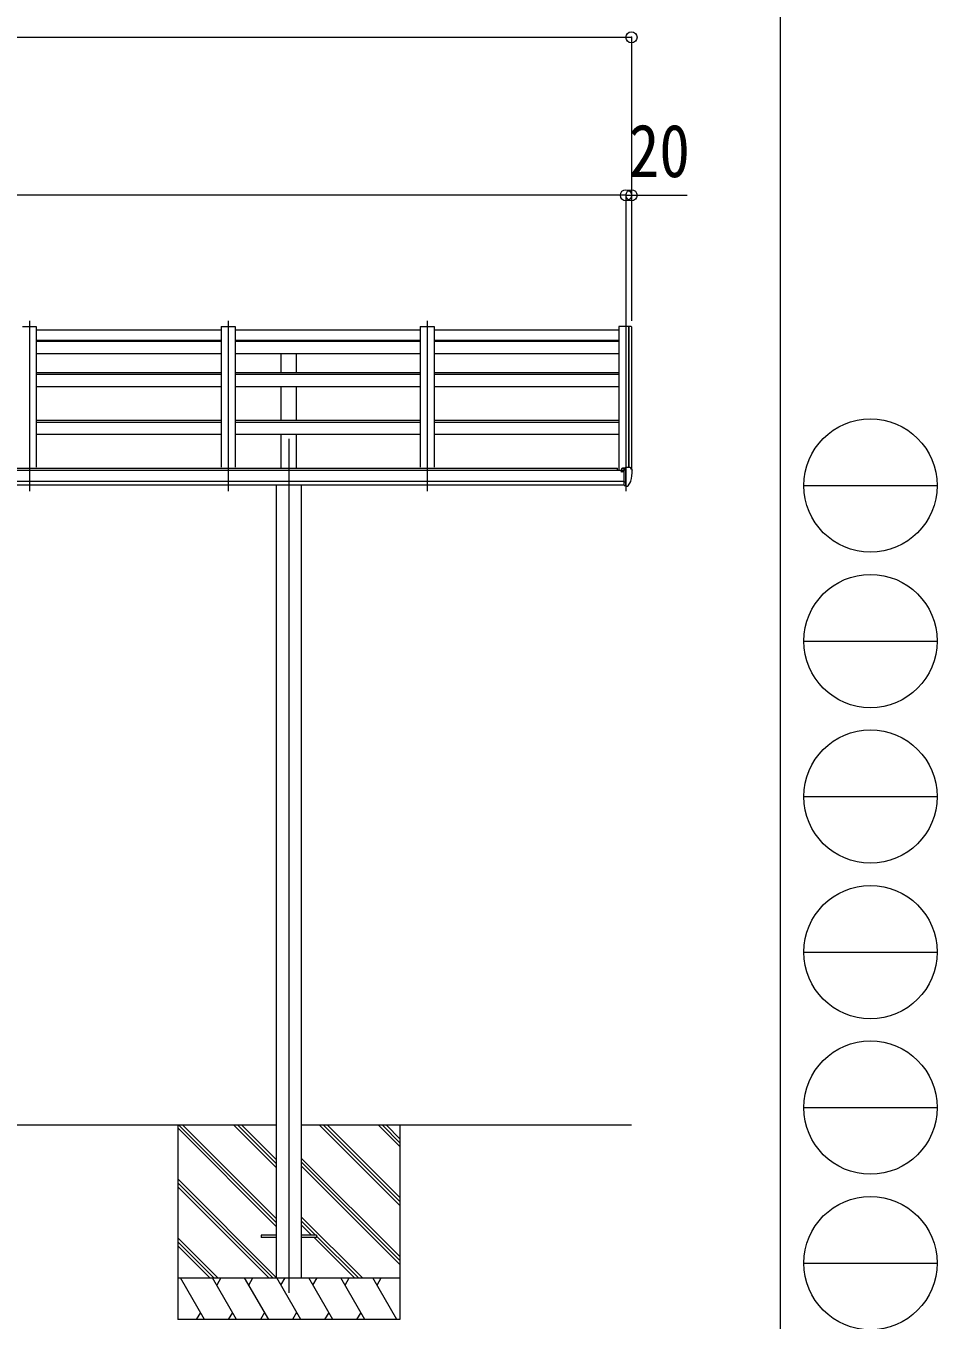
# Model space of a CAD drawing. Units: millimetres at full size, sheet at 1:40; details may follow other scales. Extents: x -11181 to 11305, y -7804 to 7716.
# Drawn here: x 8024 to 11305, y -4449 to 212 of the extents above; entities that cross this region are included whole.
import ezdxf
from ezdxf.enums import TextEntityAlignment as Align

# ---------------------------------------------------------------- set-up
doc = ezdxf.new("R2010")
doc.units = ezdxf.units.MM
doc.header["$LTSCALE"] = 40
doc.header["$PDMODE"] = 32
doc.header["$PDSIZE"] = 40
for name, color, linetype, lineweight in [('0-0_0', 7, 'Continuous', 9), ('0-1_本体', 4, 'Continuous', 9), ('0-2_部品', 7, 'Continuous', 9), ('0-8_PARTS2', 2, 'Continuous', 9), ('0-A_寸法', 6, 'Continuous', 9), ('F-0_240', 7, 'Continuous', 9)]:
    doc.layers.add(name, color=color, linetype=linetype, lineweight=lineweight)
doc.styles.add('ＭＳ ゴシック', font='')
doc.styles.get('ＭＳ ゴシック').set_extended_font_data('MS Gothic')

msp = doc.modelspace()

# ---------------------------------------------------------------- linework, layer by layer
at = {"layer": '0-0_0'}
for p, q in [((8925.23, -3747.1), (5715.63, -3747.1)), ((8570.43, -3747.1), (8570.43, -4447.1)), ((8925.23, -4111.41), (8570.43, -3756.62)), ((8925.23, -4097.27), (8575.06, -3747.1)), ((8925.23, -4083.13), (8589.2, -3747.1)), ((8925.23, -3899.28), (8773.05, -3747.1)), ((8925.23, -3885.14), (8787.19, -3747.1)), ((8925.23, -3871), (8801.34, -3747.1)), ((10204.43, -3747.1), (9015.63, -3747.1)), ((9370.43, -4036.11), (9081.42, -3747.1)), ((9370.43, -4021.97), (9095.56, -3747.1)), ((9370.43, -4007.83), (9109.7, -3747.1)), ((9370.43, -3823.98), (9293.55, -3747.1)), ((9370.43, -3809.84), (9307.69, -3747.1)), ((9370.43, -3795.7), (9321.84, -3747.1)), ((9370.43, -3747.1), (9370.43, -4447.1)), ((9370.43, -4219.96), (9015.63, -3865.16)), ((9370.43, -4234.1), (9015.63, -3879.3)), ((9370.43, -4248.25), (9015.63, -3893.45)), ((8925.23, -4295.26), (8570.43, -3940.46)), ((8912.93, -4297.1), (8570.43, -3954.6)), ((8898.79, -4297.1), (8570.43, -3968.75)), ((9235.44, -4297.1), (9015.63, -4077.29)), ((9066.79, -4142.59), (9015.63, -4091.44)), ((9052.65, -4142.59), (9015.63, -4105.58)), ((9221.3, -4297.1), (9070.43, -4146.24)), ((8714.94, -4297.1), (8570.43, -4152.59)), ((8700.8, -4297.1), (8570.43, -4166.74)), ((8686.66, -4297.1), (8570.43, -4180.88)), ((9207.16, -4297.1), (9061.65, -4151.59)), ((8570.43, -4297.1), (9370.43, -4297.1)), ((8667.32, -4447.1), (8580.72, -4297.1)), ((8782.79, -4447.1), (8696.19, -4297.1)), ((8726.19, -4297.1), (8711.19, -4323.08)), ((8898.26, -4447.1), (8811.66, -4297.1)), ((8826.66, -4323.08), (8841.66, -4297.1)), ((9013.73, -4447.1), (8927.13, -4297.1)), ((8942.13, -4323.08), (8957.13, -4297.1)), ((9129.2, -4447.1), (9042.6, -4297.1)), ((9057.6, -4323.08), (9072.6, -4297.1)), ((9244.67, -4447.1), (9158.07, -4297.1)), ((9173.07, -4323.08), (9188.07, -4297.1)), ((9360.14, -4447.1), (9273.54, -4297.1)), ((9288.54, -4323.08), (9303.54, -4297.1)), ((8652.32, -4421.12), (8637.33, -4447.1)), ((8767.79, -4421.12), (8752.8, -4447.1)), ((8883.26, -4421.12), (8868.27, -4447.1)), ((8998.73, -4421.12), (8983.74, -4447.1)), ((9114.2, -4421.12), (9099.2, -4447.1)), ((9229.67, -4421.12), (9214.68, -4447.1)), ((9370.43, -4447.1), (8570.43, -4447.1))]:
    msp.add_line(p, q, dxfattribs=at)
at = {"layer": '0-1_本体'}
for p, q in [((8011.43, -870.87), (8061.43, -870.87)), ((8061.43, -870.87), (8061.43, -1377.49)), ((8727.43, -883.87), (8061.43, -883.87)), ((8727.43, -870.87), (8727.43, -1377.49)), ((8727.43, -870.87), (8777.43, -870.87)), ((8777.43, -870.87), (8777.43, -1377.49)), ((9443.43, -883.87), (8777.43, -883.87)), ((9443.43, -870.87), (9443.43, -1377.49)), ((9443.43, -870.87), (9493.43, -870.87)), ((9493.43, -870.87), (9493.43, -1377.49)), ((10159.43, -883.87), (9493.43, -883.87)), ((10159.43, -870.87), (10159.43, -1387.89)), ((10195.35, -871.07), (10194.73, -872.69)), ((10195.43, -870.95), (10195.43, -1377.71)), ((10203.48, -871.29), (10195.65, -870.88)), ((10204.43, -872.17), (10204.44, -1384.26)), ((8727.43, -921.66), (8061.43, -921.66)), ((8727.43, -924.77), (8061.43, -924.77)), ((9443.43, -921.66), (8777.43, -921.66)), ((9443.43, -924.77), (8777.43, -924.77)), ((10159.43, -921.66), (9493.43, -921.66)), ((10159.43, -924.77), (9493.43, -924.77)), ((8727.43, -969.42), (8061.43, -969.42)), ((9443.43, -969.42), (8777.43, -969.42)), ((8942.93, -1036.33), (8942.93, -969.42)), ((8997.93, -1036.33), (8997.93, -969.42)), ((10159.43, -969.42), (9493.43, -969.42)), ((8727.43, -1037.67), (8061.43, -1037.67)), ((8727.43, -1043.86), (8061.43, -1043.86)), ((9443.43, -1037.67), (8777.43, -1037.67)), ((9443.43, -1043.86), (8777.43, -1043.86)), ((10159.43, -1037.67), (9493.43, -1037.67)), ((10159.43, -1043.86), (9493.43, -1043.86)), ((8727.43, -1087.68), (8061.43, -1087.68)), ((9443.43, -1087.68), (8777.43, -1087.68)), ((8942.93, -1209.22), (8942.93, -1087.68)), ((8997.93, -1209.22), (8997.93, -1087.68)), ((10159.43, -1087.68), (9493.43, -1087.68)), ((8727.43, -1209.22), (8061.43, -1209.22)), ((9443.43, -1209.22), (8777.43, -1209.22)), ((10159.43, -1209.22), (9493.43, -1209.22)), ((8727.43, -1216.22), (8061.43, -1216.22)), ((9443.43, -1216.22), (8777.43, -1216.22)), ((10159.43, -1216.22), (9493.43, -1216.22)), ((8727.43, -1259.77), (8061.43, -1259.77)), ((9443.43, -1259.77), (8777.43, -1259.77)), ((8942.93, -1381.19), (8942.93, -1259.77)), ((8997.93, -1381.19), (8997.93, -1259.77)), ((10159.43, -1259.77), (9493.43, -1259.77)), ((4462.93, -1387.89), (10177.93, -1387.89)), ((4486.43, -1381.19), (10154.43, -1381.19)), ((10154.43, -1387.89), (10154.43, -1381.19)), ((10177.93, -1429.12), (4462.93, -1429.12)), ((4462.93, -1440.96), (10177.93, -1440.89)), ((8925.23, -1441.05), (8925.23, -4297.12)), ((9015.63, -1441.05), (9015.63, -4297.12))]:
    msp.add_line(p, q, dxfattribs=at)
msp.add_lwpolyline([(10194.73, -1377.71), (10194.73, -870.87), (10159.43, -870.87)], dxfattribs=at)
msp.add_circle((10170.46, -1392.63), 3, dxfattribs=at)
for centre, radius, start, end in [((10195.64, -871.18), 0.301, 87.13321, 158.93673), ((10203.43, -872.29), 1, 6.67014, 87)]:
    msp.add_arc(centre, radius, start, end, dxfattribs=at)
at = {"layer": '0-2_部品'}
for p, q in [((10168.13, -1383.55), (10168.13, -1387.88)), ((10183.13, -1382.39), (10169.13, -1382.44)), ((10172.63, -1382.43), (10172.63, -1380.53)), ((10173.13, -1392.62), (10172.83, -1392.62)), ((10173.66, -1392.62), (10173.13, -1392.62)), ((10173.46, -1380.12), (10183.13, -1379.39)), ((10178.13, -1387.43), (10184.63, -1387.04)), ((10183.13, -1378.62), (10184.63, -1378.62)), ((10183.13, -1378.62), (10183.13, -1384.79)), ((10184.63, -1446.2), (10184.63, -1377.7)), ((10199.72, -1378.27), (10203.79, -1384.08)), ((10206.63, -1387.07), (10206.63, -1387.7)), ((10178.13, -1443), (10183.63, -1443)), ((10184.13, -1444), (10183.63, -1443)), ((10184.63, -1444), (10184.13, -1444)), ((10192.26, -1444.39), (10202, -1429.01)), ((10186.13, -1446.11), (10184.63, -1446.2)), ((10186.13, -1446.11), (10189.84, -1445.88))]:
    msp.add_line(p, q, dxfattribs=at)
at = {"layer": '0-2_部品', "color": 4}
for p, q in [((8870.63, -4142.59), (8870.63, -4151.59)), ((8925.63, -4142.59), (8870.63, -4142.59)), ((9070.63, -4142.59), (9015.63, -4142.59)), ((9070.63, -4142.59), (9070.63, -4151.59)), ((8925.63, -4151.59), (8870.63, -4151.59)), ((9070.63, -4151.59), (9015.63, -4151.59))]:
    msp.add_line(p, q, dxfattribs=at)
at = {"layer": '0-2_部品'}
for points in [[(10168.13, -1391), (10168.13, -1392.62), (10167.66, -1392.62)], [(10172.83, -1391.43), (10172.83, -1392.62), (10168.13, -1392.62)], [(10173.46, -1380.12), (10173.29, -1380.13), (10173.13, -1380.17), (10172.99, -1380.21), (10172.87, -1380.26), (10172.77, -1380.32), (10172.69, -1380.39), (10172.65, -1380.46), (10172.63, -1380.53)], [(10178.13, -1443), (10178.13, -1384.79), (10183.13, -1384.79)], [(10184.63, -1377.7), (10196.63, -1377.7), (10198.96, -1377.84)], [(10184.63, -1432.31), (10181.47, -1431.9), (10178.13, -1431.47)]]:
    msp.add_lwpolyline(points, dxfattribs=at)
for centre, radius, start, end in [((10170.63, -1392.62), 2.5, 28.35764, 180), ((10170.63, -1392.62), 2.5, 0, 28.35764), ((10198.9, -1378.84), 1, 35, 86.5), ((10014.14, -1387.7), 192.49, 347.8767, 359.9992), ((10203.63, -1387.07), 3, 0, 87), ((10189.66, -1442.89), 3, 273.5, 330), ((10199.4, -1427.51), 3, 330, 348.16652)]:
    msp.add_arc(centre, radius, start, end, dxfattribs=at)
msp.add_ellipse((10169.13, -1383.55), major_axis=(0.02, 1.1), ratio=0.906239, start_param=0.0206394, end_param=1.5914357, dxfattribs=at)
at = {"layer": '0-8_PARTS2'}
for p, q in [((8036.43, -850.13), (8036.43, -1464.31)), ((8752.43, -850.13), (8752.43, -1464.31)), ((9468.43, -850.13), (9468.43, -1464.31)), ((10184.43, -850.13), (10184.43, -1464.31)), ((8970.43, -1275.5), (8970.43, -4350.73))]:
    msp.add_line(p, q, dxfattribs=at)
at = {"layer": '0-A_寸法'}
for p, q in [((-1291.56, 170.75), (10204.43, 170.75)), ((10204.43, 170.75), (10204.43, -398.09)), ((10184.43, -398.09), (4456.43, -398.09)), ((10184.43, -398.09), (10184.43, -853.66)), ((10184.43, -398.09), (10184.43, -850.13)), ((10184.43, -398.09), (10204.43, -398.09)), ((10204.43, -398.09), (10204.43, -850.13)), ((10204.43, -398.09), (10404.43, -398.09))]:
    msp.add_line(p, q, dxfattribs=at)
for p in [(10204.43, 170.75), (10184.43, -398.09), (10204.43, -398.09)]:
    msp.add_point(p, dxfattribs=at)
at = {"layer": 'F-0_240', "color": 5}
msp.add_line((10739.39, 7716.46), (10739.39, -7803.54), dxfattribs=at)
at = {"layer": 'F-0_240', "color": 4}
for p, q in [((10824.88, -1443.54), (11304.88, -1443.54)), ((10824.88, -2003.54), (11304.88, -2003.54)), ((10824.88, -2563.54), (11304.88, -2563.54)), ((10824.88, -3123.54), (11304.88, -3123.54)), ((10824.88, -3683.54), (11304.88, -3683.54)), ((10824.88, -4243.54), (11304.88, -4243.54))]:
    msp.add_line(p, q, dxfattribs=at)
for centre in [(11064.88, -1443.54), (11064.88, -2003.54), (11064.88, -2563.54), (11064.88, -3123.54), (11064.88, -3683.54), (11064.88, -4243.54)]:
    msp.add_circle(centre, 240, dxfattribs=at)

# ---------------------------------------------------------------- texts
at = {"layer": '0-A_寸法', "color": 7, "style": 'ＭＳ ゴシック', "width": 0.85}
msp.add_text('20', height=190.6, dxfattribs=at).set_placement((10194.43, -390.09), align=Align.BOTTOM_LEFT)

doc.saveas('drawing.dxf')
